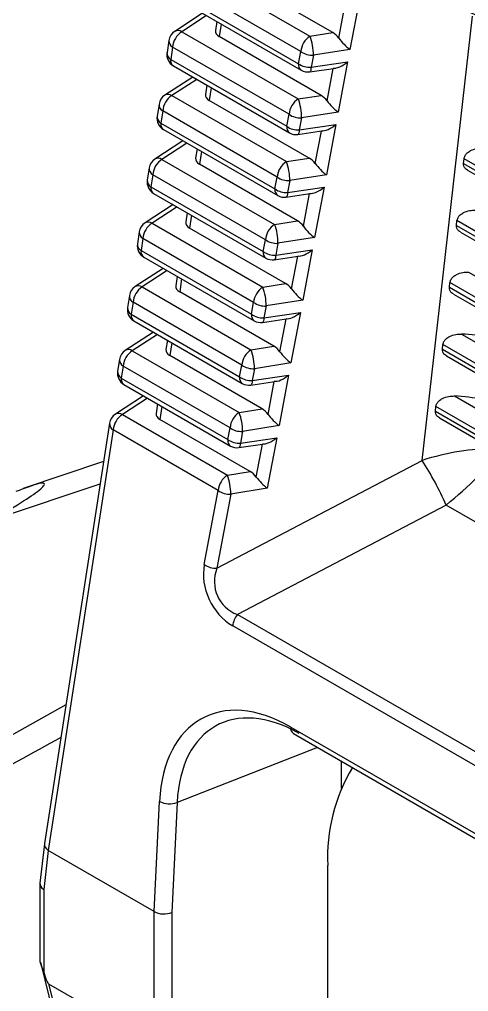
# Model space of a CAD drawing. Extents: x 8 to 113, y 1 to 87.
# Drawn here: x 77.856 to 78.2, y 71.23 to 71.976 of the extents above; entities that cross this region are included whole.
import ezdxf

# ---------------------------------------------------------------- set-up
doc = ezdxf.new("R2010")
doc.units = 0
doc.header["$MEASUREMENT"] = 0
doc.layers.add('OBJECT', color=7, linetype='CONTINUOUS')

msp = doc.modelspace()

# ---------------------------------------------------------------- linework, layer by layer
at = {"layer": 'OBJECT'}
for p, q in [((77.98816, 72.01506), (78.07893, 71.96266)), ((78.09643, 71.96544), (78.01691, 72.01135)), ((78.07193, 71.95089), (77.98116, 72.00329)), ((77.9797, 71.99386), (78.07019, 71.94163)), ((78.1168, 71.99102), (78.10956, 71.95257)), ((77.98176, 71.98885), (78.07225, 71.93661)), ((78.10106, 71.96118), (78.10574, 71.98608)), ((77.99658, 71.98029), (77.97519, 71.96637)), ((77.99964, 71.97852), (77.98058, 71.96612)), ((78.16502, 71.63732), (78.20364, 71.97816)), ((78.0075, 71.97399), (78.00643, 71.96703)), ((78.01083, 71.97207), (78.00933, 71.9624)), ((77.98058, 71.96612), (78.06988, 71.91456)), ((78.08739, 71.91734), (78.00933, 71.9624)), ((78.07893, 71.96266), (78.09643, 71.96544)), ((77.97076, 71.95952), (77.96931, 71.95014)), ((77.97358, 71.95434), (77.97213, 71.94496)), ((78.06288, 71.90279), (77.97358, 71.95434)), ((78.07019, 71.94163), (78.07193, 71.95089)), ((78.08153, 71.94812), (78.07979, 71.93886)), ((78.10956, 71.95257), (78.08153, 71.94812)), ((77.97213, 71.94496), (78.06115, 71.89357)), ((77.97419, 71.93994), (78.06321, 71.88856)), ((78.07979, 71.93886), (78.10776, 71.94297)), ((78.10776, 71.94297), (78.10051, 71.90447)), ((77.98904, 71.93137), (77.96761, 71.91742)), ((78.0787, 71.93538), (78.09864, 71.9383)), ((78.09201, 71.91308), (78.0967, 71.93802)), ((77.9921, 71.9296), (77.973, 71.91717)), ((77.99993, 71.92508), (77.99885, 71.91808)), ((77.973, 71.91717), (78.06083, 71.86647)), ((78.00326, 71.92316), (78.00175, 71.91345)), ((78.06988, 71.91456), (78.08739, 71.91734)), ((77.96318, 71.91057), (77.96174, 71.90123)), ((78.07834, 71.86924), (78.00175, 71.91345)), ((77.966, 71.90539), (77.96456, 71.89606)), ((78.05383, 71.85469), (77.966, 71.90539)), ((78.06115, 71.89357), (78.06288, 71.90279)), ((78.10051, 71.90447), (78.07248, 71.90002)), ((77.96456, 71.89606), (78.0521, 71.84552)), ((78.07248, 71.90002), (78.07075, 71.89081)), ((78.07075, 71.89081), (78.09872, 71.89491)), ((78.09872, 71.89491), (78.09147, 71.85637)), ((77.96662, 71.89104), (78.05417, 71.8405)), ((78.06966, 71.88732), (78.0896, 71.89025)), ((78.08296, 71.86498), (78.08766, 71.88997)), ((77.9815, 71.88245), (77.96003, 71.86847)), ((77.98457, 71.88068), (77.96542, 71.86822)), ((77.99236, 71.87618), (77.99127, 71.86914)), ((77.99569, 71.87426), (77.99417, 71.8645)), ((77.96542, 71.86822), (78.05178, 71.81837)), ((78.06929, 71.82114), (77.99417, 71.8645)), ((78.06083, 71.86647), (78.07834, 71.86924)), ((78.19658, 71.86512), (78.197, 71.86875)), ((78.19658, 71.86512), (78.60489, 71.62941)), ((78.60184, 71.63504), (78.197, 71.86875)), ((77.9556, 71.86162), (77.95416, 71.85233)), ((78.1997, 71.85994), (78.6115, 71.62222)), ((77.95842, 71.85645), (77.95698, 71.84715)), ((78.04478, 71.80659), (77.95842, 71.85645)), ((78.0521, 71.84552), (78.05383, 71.85469)), ((78.06343, 71.85192), (78.06171, 71.84275)), ((78.09147, 71.85637), (78.06343, 71.85192)), ((77.95698, 71.84715), (78.04306, 71.79746)), ((77.95905, 71.84214), (78.04513, 71.79245)), ((78.06062, 71.83927), (78.08056, 71.84219)), ((78.06171, 71.84275), (78.08968, 71.84686)), ((78.07391, 71.81688), (78.07862, 71.84191)), ((78.08968, 71.84686), (78.08242, 71.80827)), ((77.97396, 71.83353), (77.95245, 71.81952)), ((77.97703, 71.83176), (77.95784, 71.81927)), ((77.98479, 71.82728), (77.98369, 71.82019)), ((77.98811, 71.82536), (77.9866, 71.81556)), ((78.05178, 71.81837), (78.06929, 71.82114)), ((78.1912, 71.81761), (78.19161, 71.82124)), ((78.60599, 71.58202), (78.19161, 71.82124)), ((77.94802, 71.81267), (77.94659, 71.80343)), ((77.95784, 71.81927), (78.04273, 71.77027)), ((78.06024, 71.77304), (77.9866, 71.81556)), ((78.1912, 71.81761), (78.60661, 71.5778)), ((78.19432, 71.81242), (78.61569, 71.56917)), ((77.95084, 71.8075), (77.94941, 71.79825)), ((78.03573, 71.75849), (77.95084, 71.8075)), ((78.04306, 71.79746), (78.04478, 71.80659)), ((78.08242, 71.80827), (78.05439, 71.80382)), ((77.94941, 71.79825), (78.03402, 71.74941)), ((78.05439, 71.80382), (78.05267, 71.7947)), ((78.05267, 71.7947), (78.08064, 71.7988)), ((78.08064, 71.7988), (78.07337, 71.76017)), ((77.95147, 71.79324), (78.03609, 71.74439)), ((78.05158, 71.79121), (78.07152, 71.79414)), ((78.06486, 71.76878), (78.06958, 71.79386)), ((77.96642, 71.78461), (77.94487, 71.77058)), ((77.96949, 71.78284), (77.95026, 71.77033)), ((77.97722, 71.77838), (77.97611, 71.77124)), ((77.98054, 71.77646), (77.97902, 71.76661)), ((78.20048, 71.78175), (78.61241, 71.54395)), ((77.95026, 71.77033), (78.03368, 71.72217)), ((78.04273, 71.77027), (78.06024, 71.77304)), ((78.18582, 71.77009), (78.18623, 71.77372)), ((78.18582, 71.77009), (78.61051, 71.52492)), ((78.61018, 71.52897), (78.18623, 71.77372)), ((77.94044, 71.76373), (77.93902, 71.75453)), ((78.05119, 71.72494), (77.97902, 71.76661)), ((78.07337, 71.76017), (78.04534, 71.75573)), ((78.18893, 71.76491), (78.61139, 71.52103)), ((77.94326, 71.75855), (77.94184, 71.74935)), ((78.02668, 71.71039), (77.94326, 71.75855)), ((78.03402, 71.74941), (78.03573, 71.75849)), ((78.04534, 71.75573), (78.04363, 71.74664)), ((77.94184, 71.74935), (78.02498, 71.70135)), ((78.04254, 71.74316), (78.06248, 71.74608)), ((78.04363, 71.74664), (78.0716, 71.75075)), ((78.05582, 71.72068), (78.06054, 71.7458)), ((78.0716, 71.75075), (78.06432, 71.71207)), ((77.9439, 71.74433), (78.02705, 71.69634)), ((77.95889, 71.73568), (77.93729, 71.72163)), ((77.96195, 71.73392), (77.94268, 71.72138)), ((78.1951, 71.73423), (78.61779, 71.49022)), ((77.96964, 71.72947), (77.96853, 71.72229)), ((77.97297, 71.72755), (77.97144, 71.71766)), ((78.03368, 71.72217), (78.05119, 71.72494)), ((78.18044, 71.72257), (78.18085, 71.7262)), ((78.18044, 71.72257), (78.6147, 71.47187)), ((78.61438, 71.47593), (78.18085, 71.7262)), ((77.94268, 71.72138), (78.02464, 71.67407)), ((78.04214, 71.67684), (77.97144, 71.71766)), ((78.18355, 71.71739), (78.61498, 71.46833)), ((77.93286, 71.71478), (77.93145, 71.70562)), ((77.93569, 71.7096), (77.93427, 71.70045)), ((78.01764, 71.66229), (77.93569, 71.7096)), ((78.02498, 71.70135), (78.02668, 71.71039)), ((78.03629, 71.70763), (78.03459, 71.69859)), ((78.06432, 71.71207), (78.03629, 71.70763)), ((77.93427, 71.70045), (78.01594, 71.6533)), ((78.03459, 71.69859), (78.06256, 71.70269)), ((78.06256, 71.70269), (78.05527, 71.66397)), ((77.93633, 71.69543), (78.01801, 71.64828)), ((78.0335, 71.6951), (78.05343, 71.69803)), ((78.04677, 71.67259), (78.0515, 71.69775)), ((77.95135, 71.68676), (77.92971, 71.67268)), ((78.18972, 71.68671), (78.62317, 71.43648)), ((77.95441, 71.685), (77.93511, 71.67243)), ((77.96207, 71.68057), (77.96095, 71.67335)), ((77.9654, 71.67865), (77.96386, 71.66871)), ((78.17505, 71.67505), (78.17546, 71.67868)), ((78.61857, 71.42288), (78.17546, 71.67868)), ((77.93511, 71.67243), (78.01559, 71.62597)), ((78.02464, 71.67407), (78.04214, 71.67684)), ((78.17505, 71.67505), (78.61889, 71.41883)), ((77.92529, 71.66583), (77.87535, 71.34333)), ((78.0331, 71.62875), (77.96386, 71.66871)), ((78.05527, 71.66397), (78.02724, 71.65953)), ((78.17817, 71.66987), (78.61917, 71.41528)), ((77.92811, 71.66066), (77.87816, 71.33807)), ((78.00859, 71.61419), (77.92811, 71.66066)), ((78.01594, 71.6533), (78.01764, 71.66229)), ((78.02724, 71.65953), (78.02555, 71.65053)), ((78.02446, 71.64705), (78.04439, 71.64998)), ((78.02555, 71.65053), (78.05352, 71.65464)), ((78.03772, 71.62449), (78.04246, 71.64969)), ((78.05352, 71.65464), (78.04622, 71.61587)), ((77.92073, 71.63642), (77.85894, 71.61566)), ((78.00751, 71.55465), (78.16502, 71.63732)), ((78.01559, 71.62597), (78.0331, 71.62875)), ((77.83326, 71.59093), (77.91808, 71.61928)), ((77.99791, 71.55742), (78.00859, 71.61419)), ((78.01819, 71.61143), (78.00751, 71.55465)), ((78.04622, 71.61587), (78.01819, 71.61143)), ((78.18326, 71.60299), (78.02327, 71.51903)), ((78.63357, 71.34303), (78.18326, 71.60299)), ((78.02327, 71.51903), (78.61861, 71.17535)), ((78.61508, 71.16667), (78.01975, 71.51035)), ((77.89183, 71.44975), (77.34332, 71.1418)), ((78.06414, 71.43273), (78.56618, 71.1429)), ((78.0662, 71.42771), (78.56824, 71.13789)), ((78.0847, 71.41703), (77.97709, 71.37491)), ((78.10314, 71.38579), (78.10314, 71.40639)), ((77.9595, 71.29111), (77.9636, 71.37568)), ((77.97709, 71.37491), (77.973, 71.29055)), ((77.87533, 71.34317), (77.87189, 71.31287)), ((77.8782, 71.33804), (77.8748, 71.30802)), ((77.9595, 71.29111), (77.8782, 71.33804)), ((78.09248, 71.32659), (78.09248, 71.09925)), ((77.87187, 71.31245), (77.87187, 71.25512)), ((77.8748, 71.30802), (77.8748, 71.24469)), ((77.9595, 71.29111), (77.9595, 71.29111)), ((77.9595, 71.18904), (77.9595, 71.29111)), ((77.973, 71.29055), (77.973, 71.18892)), ((77.87227, 71.25228), (77.94134, 70.97615)), ((77.87851, 71.23579), (77.94359, 70.97561)), ((77.87851, 71.23579), (77.9595, 71.18904))]:
    msp.add_line(p, q, dxfattribs=at)
at = {"layer": 'OBJECT', "flags": 128}
for points in [[(78.07979, 71.93886), (78.07968, 71.9376), (78.0795, 71.93659), (78.07924, 71.93587), (78.07891, 71.93546), (78.0787, 71.93538)], [(78.07075, 71.89081), (78.07064, 71.88954), (78.07046, 71.88853), (78.0702, 71.88782), (78.06987, 71.88741), (78.06966, 71.88732)], [(78.06171, 71.84275), (78.0616, 71.84149), (78.06142, 71.84048), (78.06116, 71.83976), (78.06083, 71.83935), (78.06062, 71.83927)], [(78.05267, 71.7947), (78.05256, 71.79343), (78.05238, 71.79242), (78.05212, 71.79171), (78.05179, 71.7913), (78.05158, 71.79121)], [(78.04363, 71.74664), (78.04352, 71.74538), (78.04334, 71.74437), (78.04308, 71.74365), (78.04275, 71.74324), (78.04254, 71.74316)], [(78.03459, 71.69859), (78.03448, 71.69732), (78.0343, 71.69632), (78.03404, 71.6956), (78.03371, 71.69519), (78.0335, 71.6951)], [(78.02555, 71.65053), (78.02544, 71.64927), (78.02526, 71.64826), (78.025, 71.64754), (78.02467, 71.64713), (78.02446, 71.64705)]]:
    msp.add_lwpolyline(points, dxfattribs=at)
at = {"layer": 'OBJECT'}
for centre, radius, start, end in [((77.98064, 71.95799), 0.01, 123.06007, 171.19813), ((77.98903, 71.95312), 0.0155, 123.04942, 175.4938), ((77.97767, 71.96162), 0.00535, 57.04402, 117.61686), ((78.08738, 71.94967), 0.0155, 123.05023, 175.4936), ((78.04214, 71.94857), 0.0394, 359.34758, 20.96027), ((77.97643, 71.95925), 0.00568, 177.32563, 239.85662), ((77.97919, 71.94861), 0.01, 171.19813, 240.00269), ((77.97498, 71.94987), 0.00568, 177.32874, 239.85352), ((78.08061, 71.96298), 0.01488, 234.31322, 273.55453), ((77.97706, 71.94406), 0.00502, 169.64083, 235.05557), ((78.07528, 71.94079), 0.00517, 170.69664, 233.99976), ((78.07887, 71.95371), 0.01488, 234.31323, 273.55518), ((78.07725, 71.94527), 0.01, 240.00269, 278.35117), ((77.97306, 71.90904), 0.01, 123.06007, 171.19813), ((77.98146, 71.90417), 0.0155, 123.0507, 175.49258), ((77.97009, 71.91268), 0.00535, 57.04266, 117.61716), ((77.96885, 71.9103), 0.00568, 177.32954, 239.85286), ((78.07833, 71.90157), 0.0155, 123.04942, 175.4938), ((78.03309, 71.90047), 0.0394, 359.34759, 20.95943), ((78.07156, 71.91488), 0.01488, 234.31305, 273.5547), ((77.97162, 71.8997), 0.01, 171.19813, 240.00269), ((77.96741, 71.90097), 0.00568, 177.32804, 239.85435), ((77.96949, 71.89515), 0.00502, 169.6395, 235.0569), ((78.06624, 71.89274), 0.00517, 170.69796, 233.99844), ((78.06983, 71.90566), 0.01488, 234.31362, 273.55511), ((78.06821, 71.89722), 0.01, 240.00269, 278.35117), ((77.96548, 71.86009), 0.01, 123.06007, 171.19813), ((77.97388, 71.85523), 0.0155, 123.04942, 175.4938), ((77.96251, 71.86373), 0.00535, 57.04451, 117.61637), ((78.06928, 71.85347), 0.0155, 123.0507, 175.49258), ((78.02404, 71.85237), 0.0394, 359.34759, 20.96028), ((77.96127, 71.86136), 0.00568, 177.32537, 239.85703), ((77.96405, 71.8508), 0.01, 171.19813, 240.00269), ((77.95984, 71.85207), 0.00568, 177.32815, 239.85411), ((78.06251, 71.86678), 0.01488, 234.31401, 273.55473), ((77.96192, 71.84625), 0.00502, 169.63972, 235.05668), ((78.0572, 71.84468), 0.00517, 170.69678, 233.99962), ((78.06079, 71.8576), 0.01488, 234.31317, 273.55541), ((78.05917, 71.84916), 0.01, 240.00269, 278.35117), ((77.9579, 71.81114), 0.01, 123.06007, 171.19813), ((77.95493, 71.81478), 0.00535, 57.0425, 117.61716), ((77.9537, 71.81241), 0.00568, 177.32792, 239.85448), ((77.9663, 71.80628), 0.0155, 123.05063, 175.49262), ((78.06024, 71.80537), 0.0155, 123.04942, 175.4938), ((78.01499, 71.80427), 0.0394, 359.34764, 20.95936), ((78.05346, 71.81868), 0.01488, 234.31307, 273.55452), ((77.95647, 71.8019), 0.01, 171.19813, 240.00269), ((77.95226, 71.80316), 0.00568, 177.32792, 239.85441), ((77.95435, 71.79735), 0.00502, 169.63969, 235.05671), ((78.04816, 71.79663), 0.00517, 170.69684, 233.99956), ((78.05175, 71.80955), 0.01488, 234.31336, 273.55538), ((78.05013, 71.80111), 0.01, 240.00269, 278.35117), ((77.95033, 71.7622), 0.01, 123.06007, 171.19813), ((77.95872, 71.75733), 0.0155, 123.05, 175.49373), ((77.94735, 71.76583), 0.00535, 57.04269, 117.61681), ((78.05119, 71.75727), 0.0155, 123.05063, 175.49262), ((78.00594, 71.75617), 0.0394, 359.34899, 20.95888), ((77.94612, 71.76346), 0.00568, 177.32544, 239.85692), ((77.9489, 71.753), 0.01, 171.19813, 240.00269), ((77.94469, 71.75426), 0.00568, 177.32787, 239.85449), ((78.04441, 71.77058), 0.01488, 234.31329, 273.55537), ((77.94677, 71.74845), 0.00502, 169.63993, 235.05647), ((78.03912, 71.74857), 0.00517, 170.69685, 233.99955), ((78.04271, 71.76149), 0.01488, 234.31342, 273.55523), ((78.04109, 71.75305), 0.01, 240.00269, 278.35117), ((77.94275, 71.71325), 0.01, 123.06007, 171.19813), ((77.95114, 71.70838), 0.0155, 123.0503, 175.49295), ((77.93977, 71.71689), 0.00535, 57.04536, 117.61528), ((78.04214, 71.70917), 0.0155, 123.05, 175.49373), ((77.9969, 71.70808), 0.03939, 359.3469, 20.96097), ((77.93854, 71.71451), 0.00568, 177.32787, 239.85448), ((78.03537, 71.72248), 0.01488, 234.31313, 273.5545), ((77.94133, 71.70409), 0.01, 171.19813, 240.00269), ((77.93712, 71.70536), 0.00568, 177.32787, 239.85449), ((77.9392, 71.69954), 0.00502, 169.6397, 235.0567), ((78.03008, 71.70052), 0.00517, 170.69709, 233.99931), ((78.03366, 71.71344), 0.01488, 234.31262, 273.55612), ((78.03205, 71.705), 0.01, 240.00269, 278.35117), ((77.93517, 71.6643), 0.01, 123.06007, 171.19813), ((77.94356, 71.65944), 0.0155, 123.05003, 175.49371), ((77.9322, 71.66809), 0.00522, 56.20298, 118.45631), ((78.03309, 71.66107), 0.0155, 123.0503, 175.49295), ((77.98784, 71.65998), 0.0394, 359.34899, 20.95888), ((77.93081, 71.66549), 0.00554, 176.42441, 240.75795), ((78.02632, 71.67438), 0.01488, 234.31262, 273.55602), ((78.02104, 71.65246), 0.00517, 170.69689, 233.99951), ((78.02462, 71.66538), 0.01488, 234.3126, 273.55603), ((78.02301, 71.65694), 0.01, 240.00269, 278.35117), ((77.94759, 71.49981), 0.25726, 23.64508, 32.30992), ((78.02404, 71.61298), 0.0155, 123.05003, 175.49371), ((77.9788, 71.61188), 0.03939, 359.34738, 20.96031), ((78.01727, 71.62628), 0.01488, 234.31307, 273.55464), ((78.00659, 71.56951), 0.01488, 234.31295, 273.55472), ((78.03532, 71.50908), 0.01563, 140.45014, 175.32036), ((78.06912, 71.43185), 0.00506, 169.98739, 234.70901), ((78.22678, 71.33254), 0.13443, 149.09028, 182.53499), ((77.9712, 71.39009), 0.01628, 242.19343, 291.21738)]:
    msp.add_arc(centre, radius, start, end, dxfattribs=at)
for centre, major_axis, ratio, start_param, end_param in [((78.27146, 70.15209), (-1.03077, 2.00185), 0.606843, 5.345286, 5.708794), ((78.2644, 70.14844), (-1.02574, 1.9932), 0.60697, 5.34543, 5.708938), ((78.26193, 70.09299), (-0.99276, 1.93123), 0.606953, 5.373172, 5.682201), ((78.01647, 71.96653), (0.01008, 0.00003), 0.578066, 3.050581, 3.924247), ((78.09581, 71.9572), (-0.00622, 0.00869), 0.616507, 4.729209, 5.346942), ((78.10702, 71.95898), (-0.00839, 0.00863), 0.259031, 1.074207, 2.128618), ((78.10521, 71.94938), (0.01054, 0.01013), 0.443807, 3.478651, 4.533063), ((78.00889, 71.91758), (0.01008, 0.00003), 0.578066, 3.050581, 3.924247), ((78.08676, 71.9091), (-0.00622, 0.00869), 0.616507, 4.729209, 5.346942), ((78.09797, 71.91088), (-0.00839, 0.00863), 0.259031, 1.074207, 2.128618), ((78.09617, 71.90132), (0.01054, 0.01013), 0.443807, 3.478651, 4.533063), ((78.00131, 71.86864), (0.01008, 0.00003), 0.578066, 3.050581, 3.924247), ((78.07771, 71.861), (-0.00622, 0.00869), 0.616507, 4.729209, 5.346942), ((78.08892, 71.86278), (-0.00839, 0.00863), 0.259031, 1.074207, 2.128618), ((78.08713, 71.85327), (0.01054, 0.01013), 0.443807, 3.478651, 4.533063), ((77.99373, 71.81969), (0.01008, 0.00003), 0.578066, 3.050581, 3.924247), ((78.06866, 71.8129), (-0.00622, 0.00869), 0.616507, 4.729209, 5.346942), ((78.07987, 71.81468), (-0.00839, 0.00863), 0.259031, 1.074207, 2.128618), ((78.07809, 71.80521), (0.01054, 0.01013), 0.443807, 3.478651, 4.533063), ((77.98615, 71.77074), (0.01008, 0.00003), 0.578066, 3.050581, 3.924247), ((78.05961, 71.7648), (-0.00622, 0.00869), 0.616507, 4.729209, 5.346942), ((78.07083, 71.76658), (-0.00839, 0.00863), 0.259031, 1.074207, 2.128618), ((78.06905, 71.75716), (0.01054, 0.01013), 0.443807, 3.478651, 4.533063), ((78.19165, 71.69923), (0.06026, 0.00006), 0.581691, 0.788, 1.512931), ((78.05057, 71.7167), (-0.00622, 0.00869), 0.616507, 4.729209, 5.346942), ((77.97857, 71.72179), (0.01008, 0.00003), 0.578066, 3.050581, 3.924247), ((78.06178, 71.71848), (-0.00839, 0.00863), 0.259031, 1.074207, 2.128618), ((78.06001, 71.7091), (0.01054, 0.01013), 0.443807, 3.478651, 4.533063), ((78.18627, 71.65172), (0.06026, 0.00006), 0.581691, 0.788, 1.512931), ((77.97099, 71.67285), (0.01008, 0.00003), 0.578066, 3.050581, 3.924247), ((78.04152, 71.66861), (-0.00622, 0.00869), 0.616507, 4.729209, 5.346942), ((78.05273, 71.67038), (-0.00839, 0.00863), 0.259031, 1.074207, 2.128618), ((78.05097, 71.66105), (0.01054, 0.01013), 0.443807, 3.478651, 4.533063), ((78.18281, 71.62119), (0.06168, 0.01513), 0.320651, 0.858596, 1.783902), ((78.18281, 71.62119), (0.04783, 0.04146), 0.225659, 4.528407, 5.575605), ((78.03247, 71.62051), (-0.00622, 0.00869), 0.616507, 4.729209, 5.346942), ((78.04368, 71.62228), (-0.00839, 0.00863), 0.259031, 1.074207, 2.128618), ((78.03191, 71.54428), (-0.01775, 0.03585), 0.831447, 0.834462, 2.245988), ((78.03898, 71.54793), (0.02983, 0.01688), 0.875287, 2.349669, 3.761195), ((78.05939, 71.31951), (-0.06254, 0.12019), 0.605304, 5.523565, 7.086765), ((78.06645, 71.32315), (-0.05895, 0.11083), 0.607467, 5.51781, 7.08101), ((77.88525, 71.34192), (0.00991, -0.00133), 0.627377, 3.128787, 4.002453), ((77.90171, 71.48727), (0.02337, 0.14928), 0.050801, 3.115639, 3.121993), ((77.88187, 71.3121), (0.00999, -0.00056), 0.611383, 3.107087, 3.961496), ((77.96657, 71.29497), (0.01, -0.00024), 0.563161, 3.940654, 5.424184), ((77.84403, 71.4064), (-0.0347, 0.17066), 0.036347, 2.808788, 3.109458)]:
    msp.add_ellipse(centre, major_axis=major_axis, ratio=ratio, start_param=start_param, end_param=end_param, dxfattribs=at)
for points, knots in [([(78.58062, 71.74916), (78.576, 71.7527), (78.55289, 71.77037), (78.47537, 71.82714), (78.39686, 71.87771), (78.31819, 71.92266), (78.23941, 71.9658), (78.16549, 71.99721), (78.11042, 72.02061)], [0, 0, 0, 0, 0.029968, 0.149857, 0.5, 0.529967, 0.649857, 1, 1, 1, 1]), ([(78.197, 71.86875), (78.1972, 71.86954), (78.19759, 71.8711), (78.19947, 71.87327), (78.20245, 71.8753), (78.20656, 71.87667), (78.20975, 71.87675), (78.21125, 71.87678)], [0, 0, 0, 0, 0.161023, 0.321392, 0.497909, 0.763, 1, 1, 1, 1]), ([(78.19975, 71.86003), (78.19923, 71.86032), (78.19788, 71.86108), (78.19664, 71.86287), (78.1966, 71.8644), (78.19658, 71.86512)], [0, 0, 0, 0, 0.250833, 0.645888, 1, 1, 1, 1]), ([(78.19161, 71.82124), (78.19181, 71.82202), (78.19221, 71.82359), (78.19409, 71.82575), (78.19707, 71.82778), (78.20118, 71.82916), (78.20436, 71.82923), (78.20587, 71.82927)], [0, 0, 0, 0, 0.161024, 0.3213928, 0.4979097, 0.7629998, 1, 1, 1, 1]), ([(78.19437, 71.81251), (78.19384, 71.8128), (78.1925, 71.81356), (78.19126, 71.81535), (78.19122, 71.81688), (78.1912, 71.81761)], [0, 0, 0, 0, 0.250834, 0.645888, 1, 1, 1, 1]), ([(78.18623, 71.77372), (78.18643, 71.7745), (78.18683, 71.77607), (78.1887, 71.77823), (78.19169, 71.78026), (78.1958, 71.78164), (78.19898, 71.78171), (78.20048, 71.78175)], [0, 0, 0, 0, 0.161024, 0.321393, 0.49791, 0.763, 1, 1, 1, 1]), ([(78.18898, 71.76499), (78.18846, 71.76528), (78.18711, 71.76604), (78.18588, 71.76784), (78.18584, 71.76936), (78.18582, 71.77009)], [0, 0, 0, 0, 0.2508332, 0.6458882, 1, 1, 1, 1]), ([(78.18085, 71.7262), (78.18105, 71.72698), (78.18144, 71.72855), (78.18332, 71.73072), (78.18631, 71.73274), (78.19041, 71.73412), (78.1936, 71.73419), (78.1951, 71.73423)], [0, 0, 0, 0, 0.161024, 0.321393, 0.497909, 0.763, 1, 1, 1, 1]), ([(78.1836, 71.71747), (78.18308, 71.71777), (78.18173, 71.71852), (78.1805, 71.72032), (78.18046, 71.72185), (78.18044, 71.72257)], [0, 0, 0, 0, 0.250833, 0.645888, 1, 1, 1, 1]), ([(78.17546, 71.67868), (78.17566, 71.67947), (78.17606, 71.68103), (78.17794, 71.6832), (78.18092, 71.68523), (78.18503, 71.6866), (78.18821, 71.68668), (78.18972, 71.68671)], [0, 0, 0, 0, 0.1610242, 0.3213931, 0.4979092, 0.7629996, 1, 1, 1, 1]), ([(78.17822, 71.66995), (78.17769, 71.67025), (78.17635, 71.671), (78.17511, 71.6728), (78.17507, 71.67433), (78.17505, 71.67505)], [0, 0, 0, 0, 0.250833, 0.645888, 1, 1, 1, 1]), ([(77.83326, 71.59093), (77.83595, 71.59242), (77.84287, 71.59625), (77.85628, 71.60407), (77.87082, 71.61343), (77.87712, 71.61965), (77.87235, 71.62046), (77.85992, 71.61579), (77.85345, 71.61336)], [0, 0, 0, 0, 0.061294, 0.157978, 0.353025, 0.568965, 0.775601, 1, 1, 1, 1]), ([(77.88796, 71.42478), (77.84334, 71.40005), (77.73477, 71.33988), (77.563, 71.24289), (77.43618, 71.17002), (77.37277, 71.13359)], [0, 0, 0, 0, 0.258643, 0.629322, 1, 1, 1, 1]), ([(77.8748, 71.24469), (77.87427, 71.24627), (77.87337, 71.24893), (77.87205, 71.25251), (77.87198, 71.25433), (77.87196, 71.25512)], [0, 0, 0, 0, 0.447485, 0.758489, 1, 1, 1, 1])]:
    msp.add_open_spline(points, degree=3, knots=knots, dxfattribs=at)

doc.saveas('drawing.dxf')
